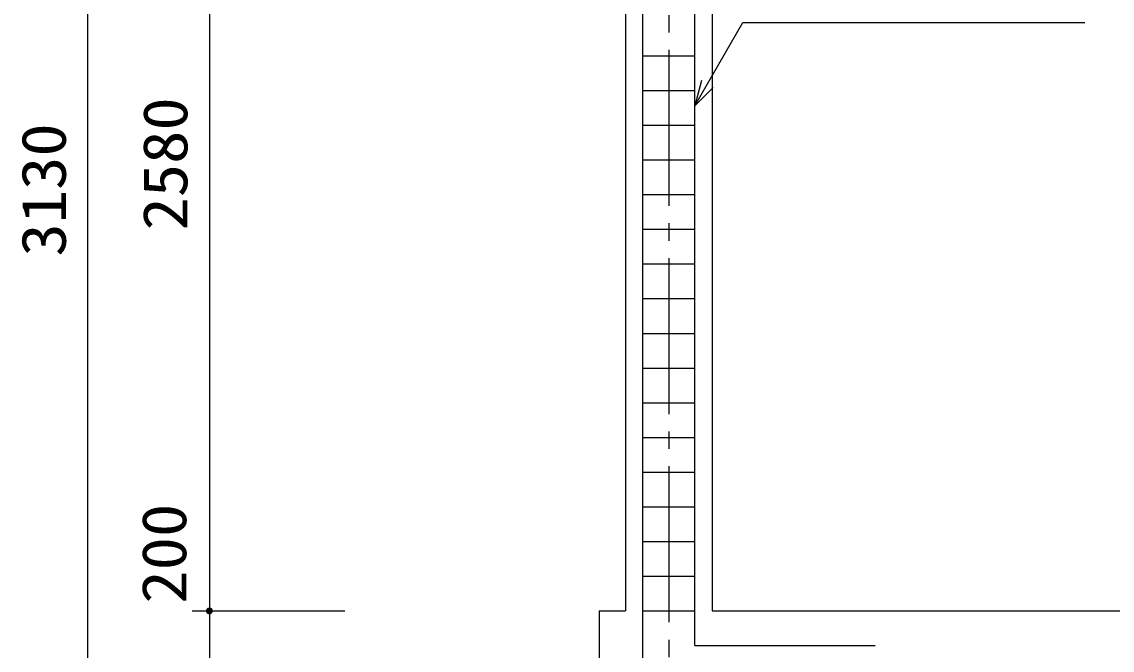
# Model space of a CAD drawing. Units: millimetres, scale not verified. Extents: x -14850 to 14850, y -10500 to 10500.
# Drawn here: x -2079 to 1062, y -433 to 1378 of the extents above; entities that cross this region are included whole.
import ezdxf
from ezdxf.enums import TextEntityAlignment as Align

# ---------------------------------------------------------------- set-up
doc = ezdxf.new("R2010")
doc.units = ezdxf.units.MM
doc.header["$LTSCALE"] = 50
doc.linetypes.add('CHAIN2', pattern=[12, 9, -1, 1, -1])
for name, color, linetype, lineweight in [('0-0_製作', 5, 'Continuous', 25), ('0-3_機器', 3, 'Continuous', 25), ('0-5_文字', 5, 'Continuous', 25)]:
    doc.layers.add(name, color=color, linetype=linetype, lineweight=lineweight)
doc.styles.add('ＭＳ ゴシック', font='')
doc.styles.get('ＭＳ ゴシック').set_extended_font_data('MS Gothic')

msp = doc.modelspace()

# ---------------------------------------------------------------- linework, layer by layer
at = {"layer": '0-0_製作', "color": 2}
for p, q in [((-1888.64, -670.13), (-1888.64, 2459.87)), ((-1538.64, 2259.87), (-1538.64, -320.13)), ((-1588.64, -320.13), (-1148.7, -320.13)), ((-1538.64, -320.13), (-1538.64, -520.14))]:
    msp.add_line(p, q, dxfattribs=at)
at = {"layer": '0-0_製作'}
for points in [[(-1546.35, -313.76), (-1538.64, -320.13), (-1547.09, -314.78)], [(-1545.49, -312.85), (-1538.64, -320.13), (-1546.35, -313.76)], [(-1544.52, -312.04), (-1538.64, -320.13), (-1545.49, -312.85)], [(-1543.46, -311.37), (-1538.64, -320.13), (-1544.52, -312.04)], [(-1542.32, -310.84), (-1538.64, -320.13), (-1543.46, -311.37)], [(-1541.13, -310.45), (-1538.64, -320.13), (-1542.32, -310.84)], [(-1539.9, -310.21), (-1538.64, -320.13), (-1541.13, -310.45)], [(-1539.9, -310.21), (-1538.64, -310.13), (-1538.64, -320.13)], [(-1538.64, -310.13), (-1528.64, -320.13), (-1538.64, -320.13)], [(-1538.01, -310.15), (-1528.64, -320.13), (-1538.64, -310.13)], [(-1536.77, -310.31), (-1528.64, -320.13), (-1538.01, -310.15)], [(-1535.55, -310.62), (-1528.64, -320.13), (-1536.77, -310.31)], [(-1534.38, -311.09), (-1528.64, -320.13), (-1535.55, -310.62)], [(-1533.28, -311.69), (-1528.64, -320.13), (-1534.38, -311.09)], [(-1532.27, -312.43), (-1528.64, -320.13), (-1533.28, -311.69)], [(-1531.35, -313.29), (-1528.64, -320.13), (-1532.27, -312.43)], [(-1530.55, -314.26), (-1528.64, -320.13), (-1531.35, -313.29)], [(-1548.62, -319.51), (-1538.64, -320.13), (-1548.64, -320.13)], [(-1548.64, -320.13), (-1547.94, -323.82), (-1548.56, -321.39)], [(-1548.64, -320.13), (-1547.41, -324.95), (-1547.94, -323.82)], [(-1538.64, -320.13), (-1547.41, -324.95), (-1548.64, -320.13)], [(-1548.47, -318.26), (-1538.64, -320.13), (-1548.62, -319.51)], [(-1548.56, -321.39), (-1547.94, -323.82), (-1548.33, -322.62)], [(-1548.15, -317.04), (-1538.64, -320.13), (-1548.47, -318.26)], [(-1547.69, -315.88), (-1538.64, -320.13), (-1548.15, -317.04)], [(-1547.09, -314.78), (-1538.64, -320.13), (-1547.69, -315.88)], [(-1538.64, -320.13), (-1546.73, -326.01), (-1547.41, -324.95)], [(-1538.64, -320.13), (-1545.93, -326.98), (-1546.73, -326.01)], [(-1538.64, -320.13), (-1545.02, -327.84), (-1545.93, -326.98)], [(-1538.64, -320.13), (-1544, -328.58), (-1545.02, -327.84)], [(-1538.64, -320.13), (-1542.9, -329.18), (-1544, -328.58)], [(-1538.64, -320.13), (-1541.73, -329.65), (-1542.9, -329.18)], [(-1538.64, -320.13), (-1540.52, -329.96), (-1541.73, -329.65)], [(-1538.64, -320.13), (-1539.27, -330.12), (-1540.52, -329.96)], [(-1538.64, -320.13), (-1538.64, -330.13), (-1539.27, -330.12)], [(-1538.64, -320.13), (-1537.39, -330.06), (-1538.64, -330.13)], [(-1538.64, -320.13), (-1536.16, -329.82), (-1537.39, -330.06)], [(-1528.64, -320.13), (-1536.16, -329.82), (-1538.64, -320.13)], [(-1528.64, -320.13), (-1534.96, -329.43), (-1536.16, -329.82)], [(-1528.64, -320.13), (-1533.83, -328.9), (-1534.96, -329.43)], [(-1528.64, -320.13), (-1532.76, -328.22), (-1533.83, -328.9)], [(-1528.64, -320.13), (-1531.8, -327.42), (-1532.76, -328.22)], [(-1528.64, -320.13), (-1530.94, -326.51), (-1531.8, -327.42)], [(-1528.64, -320.13), (-1530.2, -325.49), (-1530.94, -326.51)], [(-1529.88, -315.32), (-1528.64, -320.13), (-1530.55, -314.26)], [(-1528.64, -320.13), (-1529.59, -324.39), (-1530.2, -325.49)], [(-1529.35, -316.45), (-1528.64, -320.13), (-1529.88, -315.32)], [(-1528.64, -320.13), (-1529.13, -323.22), (-1529.59, -324.39)], [(-1529.35, -316.45), (-1528.72, -318.88), (-1528.64, -320.13)], [(-1528.96, -317.65), (-1528.72, -318.88), (-1529.35, -316.45)], [(-1528.64, -320.13), (-1528.82, -322.01), (-1529.13, -323.22)], [(-1528.64, -320.13), (-1528.66, -320.76), (-1528.82, -322.01)]]:
    msp.add_solid(points, dxfattribs=at)
at = {"layer": '0-3_機器', "color": 2, "linetype": 'CHAIN2'}
msp.add_line((-215.46, 2497), (-215.46, -703.73), dxfattribs=at)
at = {"layer": '0-3_機器'}
for p, q in [((-290.46, -470.13), (-290.46, 2409.86)), ((-140.46, -420.13), (-140.46, 2359.87)), ((-290.46, 1279.87), (-140.46, 1279.87)), ((-290.46, 1179.87), (-140.46, 1179.87)), ((-290.46, 1079.87), (-140.46, 1079.87)), ((-290.46, 979.87), (-140.46, 979.87)), ((-290.46, 879.87), (-140.46, 879.87)), ((-290.46, 779.87), (-140.46, 779.87)), ((-290.46, 679.87), (-140.46, 679.87)), ((-290.46, 579.87), (-140.46, 579.87)), ((-290.46, 479.87), (-140.46, 479.87)), ((-290.46, 379.87), (-140.46, 379.87)), ((-290.46, 279.87), (-140.46, 279.87)), ((-290.46, 179.87), (-140.46, 179.87)), ((-290.46, 79.87), (-140.46, 79.87)), ((-290.46, -20.13), (-140.46, -20.13)), ((-290.46, -120.13), (-140.46, -120.13)), ((-290.46, -220.13), (-140.46, -220.13)), ((-290.46, -320.13), (-140.46, -320.13)), ((-140.46, -420.13), (379.54, -420.13))]:
    msp.add_line(p, q, dxfattribs=at)
at = {"layer": '0-3_機器', "color": 2}
for p, q in [((-340.46, 2259.87), (-340.46, -320.13)), ((-90.46, 2259.87), (-90.46, -320.13)), ((-415.46, -320.13), (-415.46, -520.13)), ((-415.46, -320.13), (-340.46, -320.13)), ((-90.46, -320.13), (2784.54, -320.13))]:
    msp.add_line(p, q, dxfattribs=at)
at = {"layer": '0-5_文字', "color": 2}
for p, q in [((-140.46, 1135.82), (-1.9, 1375.83)), ((-1.9, 1375.83), (983.24, 1375.83))]:
    msp.add_line(p, q, dxfattribs=at)
msp.add_lwpolyline([(-121.05, 1208.27), (-140.46, 1135.82), (-87.43, 1188.86)], dxfattribs=at)

# ---------------------------------------------------------------- texts
at = {"layer": '0-0_製作', "color": 4, "style": 'ＭＳ ゴシック', "width": 1.1}
for s, p in [('2580', (-1563.64, 776.12)), ('3130', (-1913.64, 701.12)), ('200', (-1566.79, -299.2))]:
    msp.add_text(s, height=128.4, rotation=90, dxfattribs=at).set_placement(p, align=Align.BOTTOM_LEFT)

doc.saveas('drawing.dxf')
